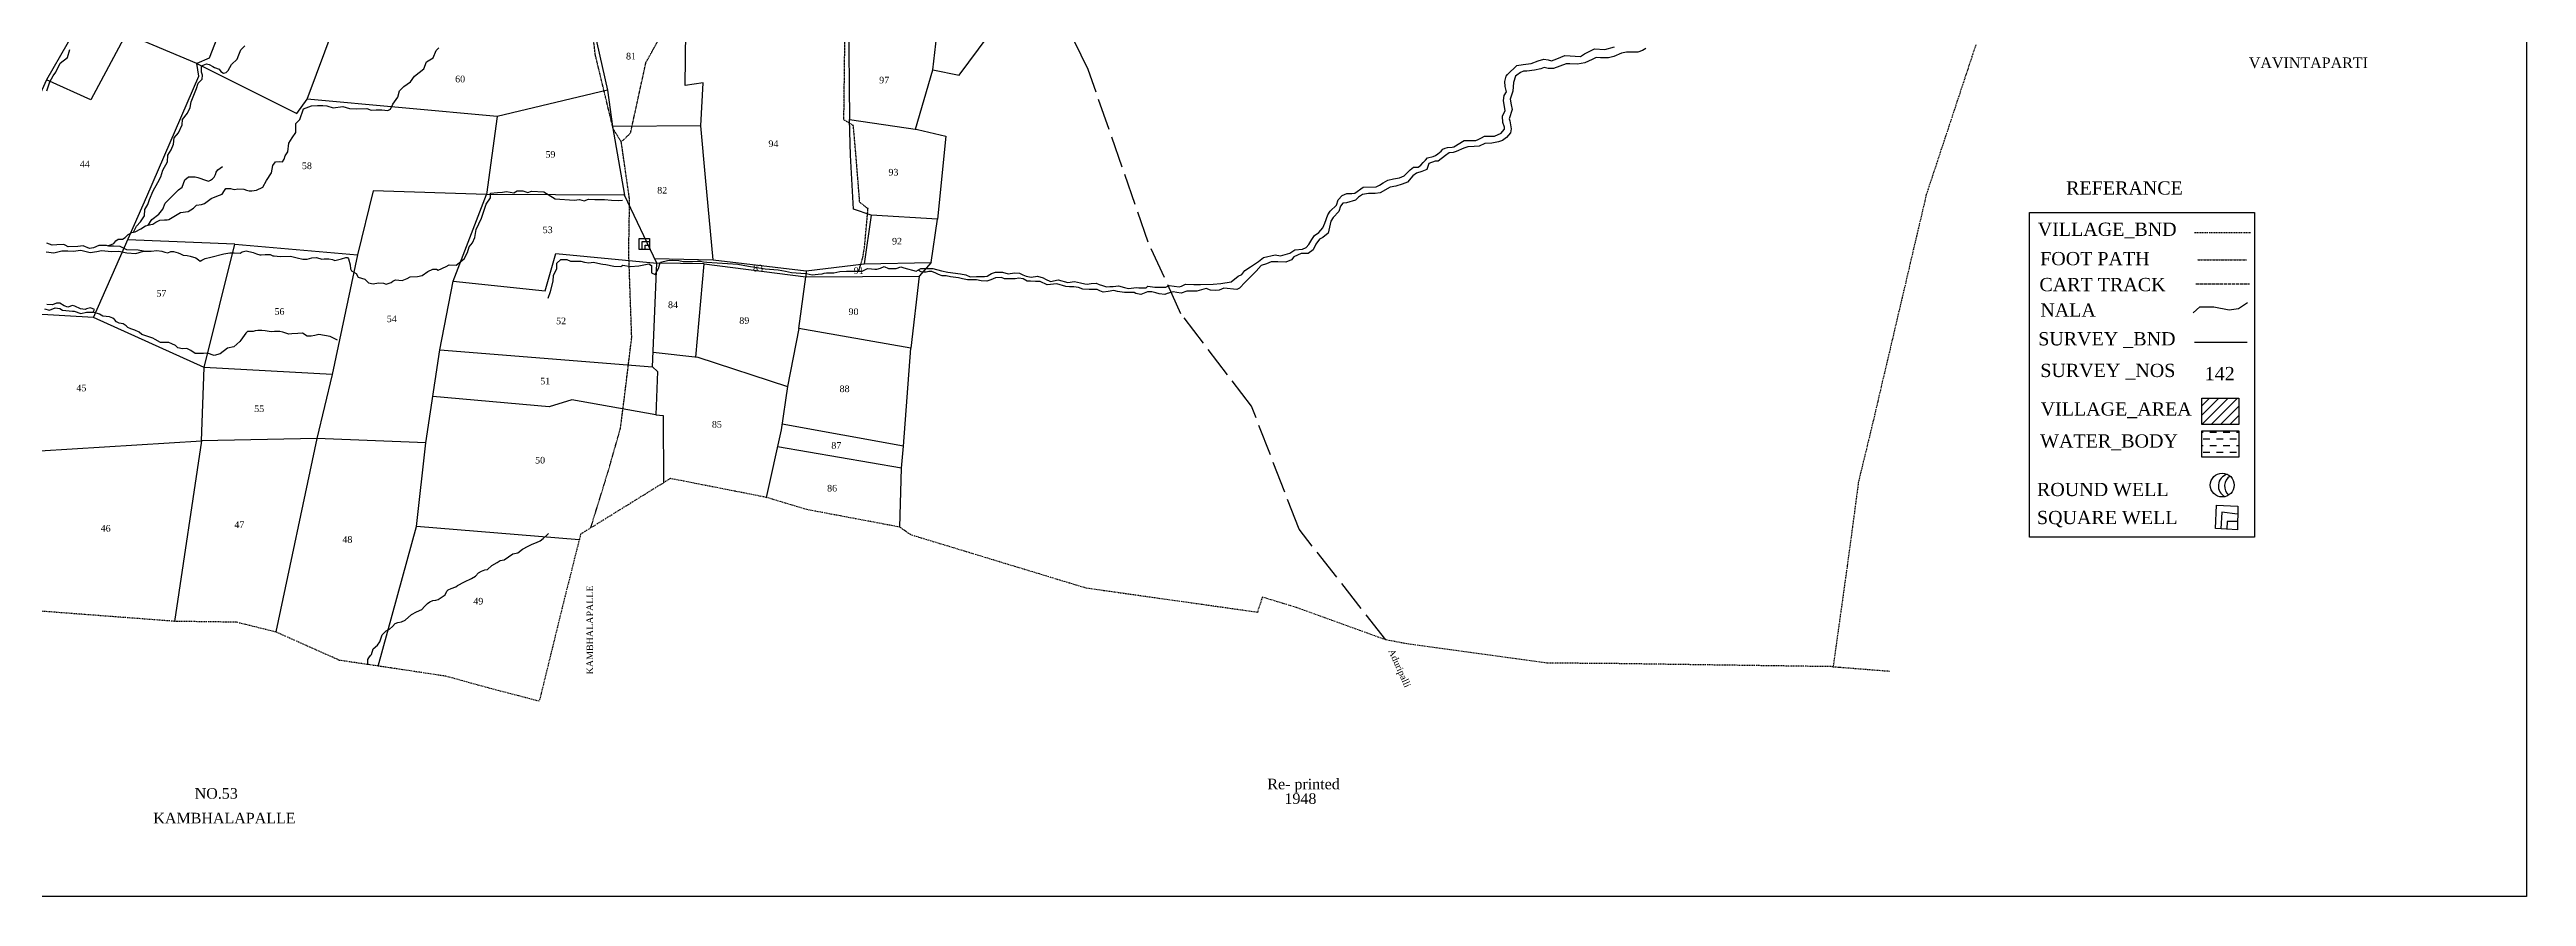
# Model space of a CAD drawing. Header units: millimetres. Extents: x 560 to 2074, y -487 to 930.
# Drawn here: x 1139 to 2074, y -487 to -167 of the extents above; entities that cross this region are included whole.
import ezdxf

# ---------------------------------------------------------------- set-up
doc = ezdxf.new("R2010")
doc.units = ezdxf.units.MM
doc.header["$MEASUREMENT"] = 0
for name, pattern in [('ACAD_ISO02W100', [15, 12, -3]), ('ACAD_ISO07W100', [3, 0, -3]), ('BORDER', [1.75, 0.5, -0.25, 0.5, -0.25, 0, -0.25])]:
    doc.linetypes.add(name, pattern=pattern)
for name, color, linetype in [('CARTTRACK', 30, 'ACAD_ISO02W100'), ('NALA', 4, 'Continuous'), ('ROUND WELL', 5, 'Continuous'), ('SQUAREWELL', 5, 'Continuous'), ('SURVEY_BND', 7, 'Continuous'), ('SURVEY_NO', 7, 'Continuous'), ('TEXT', 7, 'Continuous'), ('VILLAGE_AREA', 1, 'Continuous'), ('WATER_BODY', 4, 'Continuous')]:
    doc.layers.add(name, color=color, linetype=linetype)
doc.layers.add('FOOTPATH', color=150, linetype='ACAD_ISO07W100', lineweight=30)
doc.layers.add('VILL_BOUNDARY', color=6, linetype='BORDER', lineweight=30)
doc.styles.get("Standard").update_dxf_attribs({"font": 'times.ttf'})

# ---------------------------------------------------------------- blocks, each defined once
blk = doc.blocks.new('123')
at = {"layer": 'SQUAREWELL'}
for points in [[(-3.04, 4.2), (0.8, 4.2), (0.8, 0), (-3.04, 0)], [(-1.97, 3.09), (0.8, 3.09), (0.8, 0), (-1.97, 0)], [(0.8, 0), (-0.8, 0), (-0.8, 1.65), (0.8, 1.65)]]:
    blk.add_lwpolyline(points, close=True, dxfattribs=at)

msp = doc.modelspace()

# ---------------------------------------------------------------- hatches: boundary and pattern name
at = {"layer": 'VILLAGE_AREA'}
h = msp.add_hatch(dxfattribs=at)
h.set_pattern_fill('ANSI31', color=256, scale=20, angle=180, style=0)
h.set_pattern_definition([(225, (592.0604, -1264.8616), (1.767767, -1.767767), [])])
h.paths.add_polyline_path([(1951.49, -298.48), (1951.49, -308.43), (1965.52, -308.43), (1965.52, -298.48)])
at = {"layer": 'WATER_BODY'}
h = msp.add_hatch(dxfattribs=at)
h.set_pattern_fill('DASH', color=256, scale=20, angle=180, style=0)
h.set_pattern_definition([(180, (592.0604, -1256.4722), (-2.5, -2.5), [2.5, -2.5])])
h.paths.add_polyline_path([(1951.49, -310.89), (1951.49, -320.84), (1965.52, -320.84), (1965.52, -310.89)])

# ---------------------------------------------------------------- linework, layer by layer
at = {"lineweight": 30}
msp.add_lwpolyline([(560.23, 929.61), (2074.09, 929.61), (2074.09, -486.68), (560.23, -486.68)], close=True, dxfattribs=at)
msp.add_lwpolyline([(1886.48, -228.4), (1971.36, -228.4), (1971.36, -351.02), (1886.48, -351.02)], close=True)
at = {"layer": 'CARTTRACK'}
msp.add_lwpolyline([(1643.46, -389.77), (1610.7, -347.96), (1592.79, -301.56), (1566.11, -266.62), (1553.76, -239.59), (1531.09, -174.36), (1520.02, -151.99), (1516.75, -132.38), (1508.44, -96.82), (1506.17, -46.67), (1511.46, -16.75)], dxfattribs=at)
at = {"layer": 'CARTTRACK', "ltscale": 0.1}
msp.add_lwpolyline([(1949.32, -255.32), (1969.51, -255.32)], dxfattribs=at)
at = {"layer": 'FOOTPATH', "ltscale": 0.01}
for points in [[(1354.84, -201.76), (1358.33, -198.41), (1364.13, -171.82), (1372.28, -157.13), (1377.24, -139.36), (1380.42, -115.35), (1379.04, -109.01), (1384.01, -84.85), (1390.08, -62.19), (1395.33, -41.76), (1395.33, -37.49), (1406.22, -18.48), (1406.47, -18.38)], [(1444.47, -250.59), (1446.07, -245.2), (1446.72, -240.9), (1447.98, -226.95), (1444.85, -224.62), (1443.32, -205.34), (1442.44, -195.59), (1438.87, -193.41), (1439.24, -163.62), (1438.94, -157.14), (1432.9, -150.52), (1430.78, -142.82), (1427.94, -126.37), (1428.23, -118.22), (1426.26, -115.68), (1421.59, -92.12), (1421.59, -84.55), (1418.82, -63.75), (1419.77, -42.02), (1420.21, -34.97), (1418.9, -30.26), (1420.72, -17.09)], [(1343.31, -347.51), (1349.93, -326.02), (1354.52, -309.92), (1355.89, -299.28), (1358.78, -275.58), (1357.65, -243.61), (1357.98, -223.61), (1354.84, -201.76), (1351.77, -196.79), (1345.01, -168.76), (1343.56, -156.25)], [(1949.85, -246.23), (1968.41, -246.23)]]:
    msp.add_lwpolyline(points, dxfattribs=at)
at = {"layer": 'NALA'}
for points in [[(1137.92, -182.42), (1139.14, -179.01), (1140.36, -176.82), (1141.39, -175.47), (1143, -172.06), (1145.73, -169.87), (1146.71, -166.8)], [(1160.88, -240.99), (1162, -240.58), (1163.31, -240.08), (1164.06, -239.06), (1164.95, -238.5), (1166.55, -238.42), (1167.52, -237.9), (1168.64, -236.66), (1170.09, -235.97), (1171.3, -235.73), (1173.4, -234.56), (1175.22, -233.44), (1177.21, -232.9), (1178, -232.84), (1179.17, -232.09), (1179.62, -231.76), (1180.62, -231.26), (1182.38, -231.22), (1183.36, -231.22), (1183.96, -231.01), (1188.4, -228.37), (1191.26, -227.97), (1193.31, -226.78), (1194.44, -225.58), (1196.3, -225.32), (1197.53, -225.02), (1200.02, -223.16), (1202.18, -222.23), (1204.17, -221.51), (1205.06, -220.11), (1205.56, -219.38), (1207.32, -219.32), (1208.22, -219.55), (1208.91, -219.75), (1210.11, -219.48), (1212.3, -219.65), (1213.36, -219.95), (1214.29, -220.18), (1215.32, -220.28), (1217.18, -220.01), (1219.48, -218.81), (1220.87, -216.26), (1222.76, -213.44), (1223.29, -210.69), (1224.29, -209.3), (1225.78, -209.13), (1226.88, -209.25), (1227.58, -208.22), (1227.97, -207), (1228.94, -205.44), (1229.3, -202.19), (1230.63, -200.21), (1231.93, -198.25), (1231.96, -194.84), (1233.42, -193.22), (1234.82, -189.27), (1237.93, -188.11), (1240.16, -188.05), (1242.22, -188.05), (1243.64, -188.08), (1246, -188.84), (1249.65, -188.38), (1252.27, -189.07), (1255.05, -189.21), (1258.8, -189.17), (1260.35, -189.8), (1262.35, -189.64), (1264.4, -189.57), (1266.66, -189.9), (1267.75, -189.37), (1268.58, -187.45), (1270.42, -184.84), (1271.15, -182.46), (1272.77, -180.8), (1275.3, -179.04), (1276.82, -176.92), (1280.25, -174.12), (1281.31, -171.54), (1283.83, -170.04), (1284.9, -167.17), (1285.93, -166.28)], [(1170.7, -235.85), (1171.8, -233.61), (1173.34, -231.95), (1174.83, -229.69), (1174.91, -227.27), (1176.09, -225.42), (1176.73, -223.51), (1178.14, -220.2), (1179.81, -217.03), (1181.04, -214.95), (1181.72, -212.42), (1183.53, -209.26), (1183.62, -206.77), (1184.94, -204.78), (1185.75, -202.61), (1185.98, -200.21), (1187.66, -198.35), (1189.06, -195.3), (1189.2, -193.31), (1191.1, -190.91), (1192.1, -188.69), (1192.51, -186.56), (1194.51, -181.6), (1195.1, -179.57), (1196.59, -178.07), (1196.73, -176.58), (1196.36, -175.36), (1196.36, -173.05), (1198.27, -172.28), (1199.31, -172.51), (1200.63, -173.23), (1201.21, -173.64), (1203.03, -174.27), (1203.71, -175.18), (1204.66, -175.81), (1205.61, -175.54), (1206.43, -174.81), (1207.74, -172.51), (1209.79, -170.54), (1210.51, -168.82), (1211.15, -166.96), (1212.74, -165.47)], [(1327.19, -260.73), (1328.11, -258.29), (1329.11, -254.28), (1329.25, -252.19), (1330.47, -249.57), (1330.47, -247.55), (1332.02, -246.12), (1334.32, -246.12), (1335.66, -246.83), (1337.6, -246.83), (1339.51, -246.76), (1340.94, -247.19), (1342.64, -247.37), (1344.4, -247.16), (1347.13, -247.8), (1347.92, -247.91), (1349, -247.98), (1351.99, -248.67), (1354.62, -248.74), (1355.48, -248.24), (1358.29, -248.74), (1361.47, -248.52), (1365.18, -247.84), (1366.19, -248.38), (1366.22, -249.17), (1366.3, -251.14), (1367.59, -251.86), (1369.07, -249.27), (1369.32, -248.16), (1369.68, -247.15), (1372.3, -246.58), (1374.1, -246.36), (1376.62, -246.54), (1378.17, -246.89), (1379.43, -246.89), (1381.69, -246.89), (1383.49, -246.74), (1384.76, -246.74), (1385.9, -246.98), (1387.07, -247.16), (1398.85, -247.92), (1402.83, -248.64), (1409.11, -249.65), (1414.09, -250.08), (1416.77, -250.59), (1419.15, -251.02), (1422.62, -251.31), (1424.57, -251.45), (1426.88, -251.89), (1429.19, -251.67), (1430.64, -251.53), (1431.43, -251.31), (1432.37, -251.17), (1435.04, -251.24), (1437.28, -250.73), (1439.88, -250.59), (1440.68, -250.59), (1445.79, -250.59), (1447.81, -249.58), (1449.33, -249.65), (1449.33, -249.65), (1450.56, -249.8), (1451.35, -249.8), (1452.65, -249.43), (1454.03, -248.79), (1455.76, -249.58), (1458.65, -249.58), (1460.38, -248.86), (1461.54, -249.29), (1466.16, -250.59), (1467.9, -249.58), (1471.07, -249.58), (1472.45, -249.58), (1475.7, -250.44), (1478.15, -250.88), (1482.92, -251.53), (1484.87, -251.99), (1486.54, -252.66), (1488.93, -252.54), (1490.85, -252.54), (1491.96, -252.52), (1492.99, -252.41), (1493.94, -251.82), (1494.58, -251.49), (1496.14, -250.99), (1498.7, -250.96), (1500.86, -251.6), (1503.31, -251.21), (1505.11, -251.29), (1506.37, -251.9), (1507.73, -252.49), (1509.62, -252.88), (1512.02, -252.43), (1514.13, -253.1), (1514.94, -253.54), (1516.89, -254.41), (1519.83, -253.85), (1523.43, -254.83), (1525.96, -254.47), (1528.16, -254.91), (1529.85, -255.38), (1530.77, -255.41), (1532.28, -255.19), (1534.17, -255.13), (1535.2, -255.55), (1536.56, -255.94), (1538.04, -256.5), (1539.29, -256.38), (1540.54, -256.38), (1542.52, -256.05), (1544.77, -256.69), (1546.36, -257.13), (1549.39, -256.72), (1550.2, -256.8), (1551.09, -256.8), (1552.95, -256.8), (1553.65, -256.27), (1556.21, -256.63), (1558.04, -256.58), (1560.44, -256.58), (1561.63, -255.94), (1565.45, -256.47), (1566.34, -256.25), (1567.78, -255.52), (1571.01, -255.61), (1573.54, -255.61), (1578.3, -255.41), (1581.23, -255.19), (1585.04, -254.55), (1587.78, -252.5), (1589.13, -251.79), (1590.29, -250.32), (1592.34, -248.97), (1595.36, -246.85), (1597.29, -245.44), (1601.72, -244.41), (1603.71, -244.8), (1607.19, -243.77), (1609.11, -242.55), (1611.95, -242.2), (1613.37, -241.57), (1614.35, -240.53), (1615.55, -238.64), (1616.59, -237.1), (1618.16, -235.9), (1619.71, -234.2), (1620.43, -232.37), (1621.52, -229.29), (1622.49, -227.91), (1624.8, -225.67), (1625.49, -223.66), (1626.97, -222.02), (1628.74, -221.23), (1630.66, -221.23), (1631.83, -221.07), (1634.93, -218.83), (1639.79, -218.66), (1641.04, -218.03), (1642.48, -217.22), (1644.17, -216.23), (1646.36, -215.73), (1648.66, -215.34), (1650.44, -214.51), (1651.74, -213.18), (1652.69, -212.35), (1653.98, -211.25), (1655.73, -211.31), (1656.64, -210.59), (1657.53, -209.56), (1658.42, -208.7), (1659.14, -207.73), (1661.33, -207.26), (1662.27, -206.82), (1663.05, -206.29), (1664.35, -205.18), (1664.94, -204.46), (1665.88, -204.16), (1666.77, -203.85), (1668.49, -203.74), (1669.1, -203.6), (1673, -201.2), (1675.57, -201.2), (1677.39, -201.2), (1678.32, -200.89), (1679.56, -200.23), (1680.76, -199.61), (1682.05, -199.56), (1684.49, -199.56), (1686.97, -198.45), (1687.5, -197.83), (1688.21, -196.95), (1688.21, -196.24), (1687.68, -194.38), (1687.46, -192.07), (1688.53, -189.87), (1688.22, -188.45), (1687.87, -186.1), (1688.13, -184.24), (1688.98, -182.78), (1688.49, -180.87), (1688.44, -178.88), (1688.89, -176.93), (1689.38, -176.27), (1692.88, -172.87), (1695.32, -172.56), (1698.38, -172.16), (1701, -171.09), (1703.13, -170.56), (1704.82, -170.7), (1706.06, -171.14), (1707.97, -170.39), (1711.07, -169.1), (1716.97, -169.5), (1718.52, -168.52), (1722.21, -166.66), (1726.15, -166.89), (1729.83, -165.82)], [(1741.65, -166.43), (1740.36, -167.29), (1738.57, -167.88), (1734.3, -167.83), (1732.46, -168.21), (1729.59, -169.45), (1727.54, -169.94), (1724.56, -169.99), (1722.94, -169.88), (1721.43, -170.59), (1718.56, -171.94), (1715.84, -172.35), (1712.92, -172.24), (1711.51, -172.24), (1709.19, -173.16), (1706.76, -173.97), (1704.75, -174.02), (1703.24, -173.59), (1702.05, -174.13), (1699.62, -174.67), (1696.75, -175.05), (1695.4, -175.05), (1694.26, -175.48), (1692.91, -176.51), (1692.48, -176.88), (1691.67, -179.26), (1691.4, -182.61), (1690.42, -185.58), (1690.75, -187.79), (1691.13, -189.47), (1689.99, -193.03), (1690.31, -193.84), (1690.74, -196.84), (1690.58, -198.3), (1689.01, -200.08), (1687.49, -201.16), (1686.03, -201.76), (1683.44, -202.19), (1680.84, -202.3), (1678.65, -203.34), (1676.86, -203.51), (1674.43, -203.56), (1672.92, -204.15), (1670, -205.4), (1668.86, -205.72), (1667.4, -205.83), (1665.99, -206.85), (1663.29, -209.02), (1662.1, -209.07), (1659.72, -209.93), (1658.91, -212.15), (1657.07, -212.9), (1655.07, -213.61), (1653.72, -214.52), (1651.66, -216.96), (1649.61, -217.71), (1647.28, -218.47), (1645.06, -218.79), (1641.31, -220.93), (1639.47, -221.2), (1636.87, -221.2), (1634.66, -221.63), (1633.14, -222.66), (1632.06, -223.8), (1628.6, -224.71), (1627.19, -224.88), (1626.38, -226.01), (1625.79, -228.06), (1623.62, -230.33), (1622.65, -231.63), (1621.68, -236.22), (1619.72, -237.87), (1618.37, -238.41), (1617.07, -240.3), (1615.99, -242.51), (1614.15, -243.86), (1611.55, -243.86), (1608.8, -245.1), (1607.88, -246.29), (1605.66, -247.1), (1602.67, -246.97), (1600.13, -247.08), (1598.39, -247.83), (1596.45, -248.43), (1594.55, -250.59), (1590.39, -254.69), (1588.24, -256.94), (1587.24, -257.47), (1582.3, -256.97), (1580.49, -257.72), (1579.12, -257.81), (1577.29, -257.69), (1575.62, -257.08), (1572.17, -258.11), (1570.05, -258.08), (1568.35, -258.08), (1566.25, -258.81), (1564.6, -258.59), (1563.13, -258.4), (1560.93, -259.04), (1560.07, -259.34), (1557.92, -259.17), (1556.59, -258.79), (1555.11, -258.31), (1553.5, -258.31), (1550.97, -259.4), (1549.05, -259.04), (1548.41, -258.59), (1544.76, -258.67), (1542.14, -258.2), (1540.78, -257.84), (1538.69, -258.23), (1536.72, -258.48), (1535.47, -258.04), (1534.55, -257.54), (1533.07, -257.51), (1531.51, -257.51), (1529.09, -257.4), (1527.39, -256.76), (1525.64, -256.43), (1524.11, -256.43), (1522.69, -256.34), (1519.3, -255.37), (1515.65, -255.76), (1512.93, -254.5), (1511.15, -254.41), (1509.31, -254.39), (1508.06, -254.3), (1506.56, -253.5), (1504.89, -253.25), (1503.58, -253.47), (1501.24, -253.47), (1499.54, -253.41), (1498.32, -252.91), (1496.12, -253.08), (1494.31, -253.89), (1492.84, -254.33), (1490.64, -254.19), (1488.91, -253.8), (1486.49, -253.86), (1485.49, -253.86), (1483.63, -253.47), (1482.15, -253.02), (1479.12, -252.72), (1477.46, -252.3), (1475.98, -252.3), (1474.56, -251.85), (1473.59, -251.3), (1472.11, -250.74), (1470.97, -250.71), (1469.94, -250.99), (1469.13, -250.94), (1467.99, -250.77), (1466.9, -250.16)], [(1176.22, -233.17), (1177.65, -231.04), (1180.2, -229.07), (1181.76, -227.14), (1182.66, -224.93), (1185.37, -222.11), (1187.67, -219.82), (1189.03, -218.83), (1190.01, -216.09), (1191.41, -214.98), (1193.95, -214.9), (1194.94, -215.19), (1195.76, -215.43), (1197.44, -216.01), (1199, -216.54), (1199.7, -216.13), (1200.52, -215.72), (1201.14, -215.02), (1201.63, -214.04), (1201.88, -213.22), (1202.53, -212.32), (1204.34, -211.09)], [(1174.5, -242.97), (1177.3, -243), (1179.51, -242.79), (1181.33, -243.06), (1182.46, -243.42), (1183.6, -243.58), (1184.73, -243.14), (1185.78, -243.08), (1187.52, -243.61), (1188.42, -244.06), (1189.47, -244.56), (1190.89, -244.63), (1192.08, -244.87), (1194.16, -245.48), (1195.16, -246.24), (1195.82, -246.77), (1196.47, -246.42), (1197.74, -245.74), (1199.85, -245.21), (1204.77, -244), (1207.01, -243.58), (1208.69, -243.61), (1210.96, -243.74), (1211.69, -243.29), (1213.19, -242.85), (1215.86, -243.5), (1217.09, -244.03), (1218.44, -244.42), (1218.91, -244.37), (1220.33, -244.24), (1222.33, -244.29), (1223.28, -244.71), (1223.78, -244.82), (1226.07, -245.03), (1229.98, -244.87), (1232.46, -245.53), (1234.64, -246.02), (1236.3, -245.99), (1237.98, -245.46), (1239.73, -245.43), (1241.82, -245.99), (1242.68, -245.86), (1244.43, -245.86), (1245.79, -246.12), (1246.68, -246.52), (1249.16, -245.86), (1250.84, -245.43), (1250.84, -245.43), (1251.47, -245.43), (1251.9, -245.86), (1252.46, -248.2), (1252.66, -249.72), (1252.96, -250.48), (1254.71, -251.4), (1255.46, -252.87), (1258.08, -253.63), (1259.4, -254.95), (1261.18, -255.28), (1263.2, -254.95), (1265.02, -255.12), (1266.01, -255.48), (1267.93, -254.85), (1268.59, -254.32), (1269.65, -253.86), (1272.1, -254.13), (1274.01, -253.37), (1275.07, -252.71), (1277.95, -252.51), (1279.71, -252.24), (1281.86, -250.62), (1283.68, -249.76), (1285.1, -249.83), (1285.66, -250.16), (1288.77, -248.83), (1289.89, -248.21), (1292.44, -248.27), (1295.52, -245.9), (1296.79, -243.47), (1297.36, -241.38), (1298.61, -239.87), (1299.51, -237.79), (1300.07, -234.88), (1302.12, -230.54), (1303.77, -225.25), (1305.49, -222.82), (1305.52, -221.07), (1308.04, -220.84), (1309.95, -220.71), (1311.44, -220.51), (1314.22, -220.97), (1315.48, -220.25), (1317.72, -220.25), (1319.54, -220.84), (1320.93, -220.38), (1325.56, -220.58), (1329.86, -223.22), (1337.09, -223.72), (1339, -223.52), (1340.76, -224.05), (1342.44, -223.39), (1344.82, -223.48), (1346.64, -223.55), (1348.49, -223.52), (1351.2, -223.72), (1353.68, -223.91), (1355.27, -223.75)], [(1137.73, -243.26), (1140.64, -243.6), (1143.57, -242.83), (1145.85, -242.87), (1147.88, -242.97), (1150.74, -242.68), (1154.32, -243.55), (1156.8, -243.16), (1158.64, -242.73), (1162.42, -243.12), (1165.13, -243.02), (1168.18, -243.65), (1171.57, -243.84), (1174.5, -242.97), (1172.42, -242.63), (1168.15, -242.44), (1165.68, -241.23), (1163.11, -241.13), (1161.32, -241.13), (1160.45, -240.84), (1157.54, -240.89), (1155.6, -241.71), (1154.05, -241.95), (1151.73, -240.99), (1149.64, -241.18), (1146.06, -241.42), (1144.94, -240.74), (1144.36, -240.45), (1141.79, -240.65), (1139.95, -240.7), (1137.96, -240.02)], [(1137.06, -264.73), (1139, -265.31), (1141.08, -264.39), (1142.83, -264.59), (1143.94, -265.22), (1147.63, -265.7), (1148.26, -265.7), (1150.82, -266.52), (1153, -266.09), (1155.48, -265.99), (1156.01, -265.07), (1154.51, -264.34), (1152.96, -264.83), (1152.47, -264.97), (1150.63, -264.83), (1148.55, -263.72), (1147.63, -263.57), (1145.93, -264.15), (1144.53, -263.67), (1142.88, -262.65), (1141.67, -262.6), (1140.16, -263.33), (1137.98, -263.09)], [(1247.71, -276.63), (1244.9, -275.27), (1240.62, -274.47), (1239.15, -274.8), (1237.72, -275.08), (1236.25, -275.13), (1234.54, -273.99), (1232.68, -274.04), (1230.5, -274.18), (1229.31, -274.37), (1227.03, -273.57), (1225.93, -273.38), (1223.94, -273.38), (1222.7, -273.52), (1220.37, -273.14), (1219.09, -272.95), (1217.62, -272.9), (1216.57, -273.09), (1215.86, -273.28), (1213.67, -273.38), (1213.15, -273.95), (1211.25, -276.65), (1210.77, -277.17), (1208.54, -279.17), (1206.12, -279.69), (1203.45, -281.78), (1201.17, -282.35), (1198.61, -281.54), (1197.08, -281.59), (1193.92, -281.59), (1192.3, -280.45), (1190.88, -279.78), (1189.21, -279.93), (1187.46, -279.45), (1186.55, -278.65), (1185.13, -278.03), (1184.08, -277.55), (1182.46, -277.51), (1180.85, -277.51), (1178.9, -276.32), (1178, -275.8), (1173.81, -274.47), (1172.86, -273.57), (1171.15, -272.85), (1169.63, -272.28), (1168.49, -271.81), (1167.97, -271.15), (1166.73, -270.48), (1165.31, -270.15), (1164.31, -269.63), (1163.45, -268.77), (1162.84, -268.3), (1161.65, -267.82), (1159.08, -267.49), (1157.8, -266.73), (1155.48, -265.99)], [(1948.28, -266.27), (1950.77, -264.06), (1956.03, -264.06), (1956.03, -264.06), (1961.84, -265.17), (1961.84, -265.17), (1965.43, -264.61), (1968.75, -262.4)], [(1259.18, -399.23), (1259.18, -398.11), (1259.18, -397.19), (1259.59, -396.56), (1260.19, -395.64), (1260.55, -395.26), (1261.12, -393.13), (1262.83, -391.78), (1263.66, -390.48), (1264.16, -388.96), (1264.52, -387.86), (1266.1, -386.42), (1267.37, -385.76), (1268.5, -384.74), (1269.5, -383.64), (1270.49, -383.17), (1271.82, -382.97), (1273.25, -382.34), (1275.59, -380.26), (1277.52, -379.17), (1279.55, -378.28), (1280.59, -377.19), (1281.63, -376.05), (1282.52, -375.46), (1283.66, -374.96), (1284.8, -374.82), (1285.74, -374.52), (1287.62, -373.23), (1288.32, -372.74), (1289.01, -371.45), (1289.51, -370.91), (1290.55, -370.36), (1292.43, -369.77), (1293.02, -369.28), (1295.61, -367.81), (1298.33, -366.58), (1299.77, -365.69), (1300.91, -364.45), (1302.1, -363.81), (1303.29, -363.36), (1304.38, -363.21), (1306.01, -361.73), (1307.99, -360.54), (1309.13, -359.75), (1310.57, -359.6), (1313.95, -357.3), (1315.83, -356.95), (1317.56, -355.57), (1319.69, -354.43), (1321.18, -353.69), (1322.86, -352.99), (1324.2, -352.35), (1325.29, -351.51), (1326.73, -350.27), (1327.37, -349.58), (1327.37, -349.58)]]:
    msp.add_lwpolyline(points, dxfattribs=at)
at = {"layer": 'ROUND WELL'}
msp.add_circle((1959.24, -331.33), 4.5, dxfattribs=at)
for centre, start, end in [((1962.26, -331.65), 103.75534, 244.32659), ((1964.6, -331.74), 122.37722, 228.98063)]:
    msp.add_arc(centre, 4.5, start, end, dxfattribs=at)
at = {"layer": 'SQUAREWELL'}
for points in [[(1956.9, -338.91), (1965.11, -339.28), (1964.95, -348.17), (1956.7, -347.77), (1957.09, -338.92)], [(1965.05, -342.31), (1959.07, -341.57), (1958.75, -347.87)], [(1965, -345.12), (1961.15, -345.07), (1961, -347.98)]]:
    msp.add_lwpolyline(points, dxfattribs=at)
at = {"layer": 'SURVEY_BND'}
for points in [[(1176.56, -137.28), (1208.87, -145.49), (1199.27, -170.12), (1194.56, -172.18)], [(1194.56, -172.18), (1232.36, -191), (1236.27, -185.57), (1246.43, -158.35), (1252.57, -141.83), (1235.5, -136.54), (1230.28, -150.56), (1208.87, -145.49)], [(1118.74, -181.09), (1126.24, -168.09), (1129.96, -169.25), (1137.97, -146.36), (1153.17, -151.56), (1137.78, -178.29)], [(1472.5, -174.54), (1482.42, -176.51), (1504.33, -146.92), (1467.46, -140.38), (1465.02, -159.93)], [(1346.18, -151.13), (1345.59, -164.35), (1349.66, -182.2), (1351.56, -195.9)], [(1384.82, -195.65), (1385.76, -179.38), (1378.96, -180.4), (1379.18, -159.95), (1390.45, -160.73), (1412.68, -155.79), (1440.56, -154.22), (1441.03, -193.24)], [(1465.92, -196.92), (1472.5, -174.54), (1473.99, -161.5), (1465.02, -159.93), (1440.56, -154.22)], [(1155.53, -268.06), (1175.68, -222.33), (1195.29, -176.88), (1194.56, -172.18), (1167.92, -160.96), (1154.54, -185.84), (1137.78, -178.29), (1125.04, -206.73), (1107.02, -237.1)], [(1349.66, -182.2), (1307.92, -192.2), (1236.27, -185.57)], [(1307.92, -192.2), (1303.98, -221.59)], [(1367.4, -245.78), (1389.49, -246.25), (1386.61, -215.14), (1384.82, -195.65), (1351.56, -195.9), (1356.05, -221.83)], [(1449.13, -229.38), (1442.56, -227.19), (1441.42, -206.73), (1441.03, -193.24), (1466.68, -197.03), (1477.38, -199.52), (1474.21, -230.88)], [(1281.1, -315.36), (1286.31, -280.32), (1291.35, -254.29), (1303.98, -221.59), (1261.19, -220.21), (1255.24, -244.41)], [(1291.35, -254.29), (1326.11, -257.97), (1330.17, -243.87), (1368.23, -247.51), (1356.05, -221.83), (1303.98, -221.59)], [(1471.83, -247.33), (1474.21, -230.88), (1449.13, -229.38), (1446.56, -247.74)], [(1197.31, -286.96), (1208.96, -240.41), (1168.44, -238.77)], [(1208.96, -240.41), (1255.24, -244.41), (1245.67, -289.58), (1197.31, -286.96)], [(1286.31, -280.32), (1366.6, -286.71), (1368.23, -247.51)], [(1386.15, -247.82), (1368.23, -247.51)], [(1382.98, -282.99), (1386.15, -247.82), (1424.46, -252.7)], [(1389.49, -246.25), (1424.59, -250.46), (1424.46, -252.7)], [(1421.84, -272.23), (1424.46, -252.7), (1467.33, -252.45), (1464.18, -279.59)], [(1424.59, -250.46), (1446.56, -247.74), (1471.83, -247.33), (1467.33, -252.45)], [(1130.46, -346.59), (1135.28, -318.39), (1196.33, -314.65), (1197.31, -286.96), (1155.53, -268.06), (1118.73, -265.96)], [(1461.43, -316.67), (1464.18, -279.59), (1421.84, -272.23), (1417.63, -294.11)], [(1948.76, -277.39), (1968.68, -277.39)], [(1245.67, -289.58), (1239.95, -313.68), (1196.33, -314.65)], [(1366.6, -286.71), (1368.49, -288.39), (1367.93, -304.77), (1336.11, -299.15), (1327.57, -301.73), (1283.71, -297.84)], [(1366.83, -281.1), (1383.74, -283.08), (1417.63, -294.11), (1415.25, -310.41), (1409.52, -335.97)], [(1367.93, -304.77), (1370.6, -305.01), (1370.72, -330.52)], [(1460.66, -324.97), (1461.43, -316.67), (1415.56, -308.3)], [(1196.33, -314.65), (1186.2, -382.79)], [(1239.95, -313.68), (1224.41, -386.81)], [(1263.09, -399.68), (1277.56, -346.95), (1281.1, -315.36), (1239.95, -313.68)], [(1459.96, -347.2), (1460.66, -324.97), (1413.81, -316.86)], [(1338.94, -352), (1277.56, -346.95)]]:
    msp.add_lwpolyline(points, dxfattribs=at)
at = {"layer": 'VILL_BOUNDARY'}
for points in [[(1866.19, -165.09), (1847.5, -221.65), (1827.49, -306.98), (1821.92, -330.04), (1817.68, -361.67), (1812.34, -399.91), (1730.78, -398.76), (1704.23, -398.54), (1651.43, -391.29), (1643.46, -389.77), (1609.59, -377.55), (1596.84, -373.66), (1594.97, -379.4), (1530.37, -370.28), (1464.21, -350.17), (1459.96, -347.2), (1424.86, -340.59), (1409.52, -335.97), (1373.39, -328.86), (1339.46, -349.9), (1332.67, -377.02), (1323.86, -412.98), (1304.66, -407.94), (1288.64, -403.53), (1267.91, -400.4), (1248.47, -397.51), (1224.41, -386.81), (1209.43, -383.12), (1186.2, -382.79), (1129.82, -378.51)], [(1866.19, -165.09), (1847.5, -221.65), (1827.49, -306.98), (1821.92, -330.04), (1817.68, -361.67), (1812.34, -399.91), (1730.78, -398.76), (1704.23, -398.54), (1651.43, -391.29), (1643.46, -389.77), (1609.59, -377.55), (1596.84, -373.66), (1594.97, -379.4), (1530.37, -370.28), (1464.21, -350.17), (1459.96, -347.2), (1424.86, -340.59), (1409.52, -335.97), (1373.39, -328.86), (1339.46, -349.9), (1332.67, -377.02), (1323.86, -412.98), (1304.66, -407.94), (1288.64, -403.53), (1267.91, -400.4), (1248.47, -397.51), (1224.41, -386.81), (1209.43, -383.12), (1186.2, -382.79), (1129.82, -378.51)], [(1948.81, -235.97), (1970.08, -235.97)], [(1812.34, -399.91), (1833.68, -401.58)]]:
    msp.add_lwpolyline(points, dxfattribs=at)
at = {"layer": 'VILLAGE_AREA'}
msp.add_lwpolyline([(1951.49, -298.48), (1965.52, -298.48), (1965.52, -308.43), (1951.49, -308.43)], close=True, dxfattribs=at)
at = {"layer": 'WATER_BODY'}
msp.add_lwpolyline([(1951.49, -310.89), (1965.52, -310.89), (1965.52, -320.84), (1951.49, -320.84)], close=True, dxfattribs=at)

# ---------------------------------------------------------------- block references
at = {"layer": 'SURVEY_BND'}
msp.add_blockref('123', (1364.68, -242.38), dxfattribs=at)

# ---------------------------------------------------------------- texts
msp.add_text('REFERANCE', height=5).set_placement((1900.31, -221.63))
at = {"layer": 'CARTTRACK'}
msp.add_text('CART TRACK', height=5, dxfattribs=at).set_placement((1890.22, -258.11))
at = {"layer": 'FOOTPATH'}
msp.add_text('FOOT PATH', height=5, dxfattribs=at).set_placement((1890.49, -248.3))
at = {"layer": 'NALA'}
msp.add_text('NALA', height=5, dxfattribs=at).set_placement((1890.54, -267.74))
at = {"layer": 'ROUND WELL'}
msp.add_text('ROUND WELL', height=5, dxfattribs=at).set_placement((1889.29, -335.49))
at = {"layer": 'SQUAREWELL'}
msp.add_text('SQUARE WELL', height=5, dxfattribs=at).set_placement((1889.29, -346.07))
at = {"layer": 'SURVEY_NO'}
for s, height, p in [('81', 2.5, (1356.63, -170.61)), ('60', 2.5, (1292.11, -179.24)), ('97', 2.5, (1452.2, -179.65)), ('59', 2.5, (1326.19, -207.71)), ('94', 2.5, (1410.38, -203.68)), ('44', 2.5, (1150.4, -211.37)), ('58', 2.5, (1234.26, -212.02)), ('93', 2.5, (1455.7, -214.43)), ('82', 2.5, (1368.39, -221.25)), ('53', 2.5, (1325.14, -236.19)), ('92', 2.5, (1457.05, -240.48)), ('83', 2.5, (1404.58, -250.66)), ('91', 2.5, (1442.6, -251.57)), ('57', 2.5, (1179.33, -260.18)), ('56', 2.5, (1223.91, -267.02)), ('54', 2.5, (1266.31, -269.8)), ('52', 2.5, (1330.22, -270.59)), ('84', 2.5, (1372.47, -264.51)), ('89', 2.5, (1399.38, -270.45)), ('90', 2.5, (1440.62, -267.12)), ('142', 5, (1952.62, -291.72)), ('45', 2.5, (1149.12, -295.89)), ('51', 2.5, (1324.24, -293.3)), ('88', 2.5, (1437.25, -296.23)), ('55', 2.5, (1216.25, -303.75)), ('85', 2.5, (1389.04, -309.64)), ('87', 2.5, (1434.12, -317.61)), ('50', 2.5, (1322.3, -323.17)), ('86', 2.5, (1432.54, -333.76)), ('47', 2.5, (1208.76, -347.53)), ('46', 2.5, (1158.29, -348.9)), ('48', 2.5, (1249.54, -353.12)), ('49', 2.5, (1298.96, -376.42))]:
    msp.add_text(s, height=height, dxfattribs=at).set_placement(p)
at = {"layer": 'TEXT'}
for s, height, p in [('VAVINTAPARTI', 4, (1969.28, -173.85)), ('SURVEY _BND', 5, (1889.77, -278.58)), ('SURVEY _NOS', 5, (1890.56, -290.53)), ('NO.53', 4, (1193.78, -449.76)), ('Re- printed', 4, (1598.74, -446.21)), ('1948', 4, (1605.19, -451.72)), ('KAMBHALAPALLE', 4, (1178.18, -459.08))]:
    msp.add_text(s, height=height, dxfattribs=at).set_placement(p)
for s, rotation, p in [('KAMBHALAPALLE ', 90, (1344.21, -402.8)), ('Aduripalli', 294.25656, (1644.35, -393.91))]:
    msp.add_text(s, height=2.5, rotation=rotation, dxfattribs=at).set_placement(p)
at = {"layer": 'VILL_BOUNDARY'}
msp.add_text('VILLAGE_BND', height=5, dxfattribs=at).set_placement((1889.58, -237.22))
at = {"layer": 'VILLAGE_AREA'}
msp.add_text('VILLAGE_AREA', height=5, dxfattribs=at).set_placement((1890.67, -305.08))
at = {"layer": 'WATER_BODY'}
msp.add_text('WATER_BODY', height=5, dxfattribs=at).set_placement((1890.48, -317.17))

doc.saveas('drawing.dxf')
